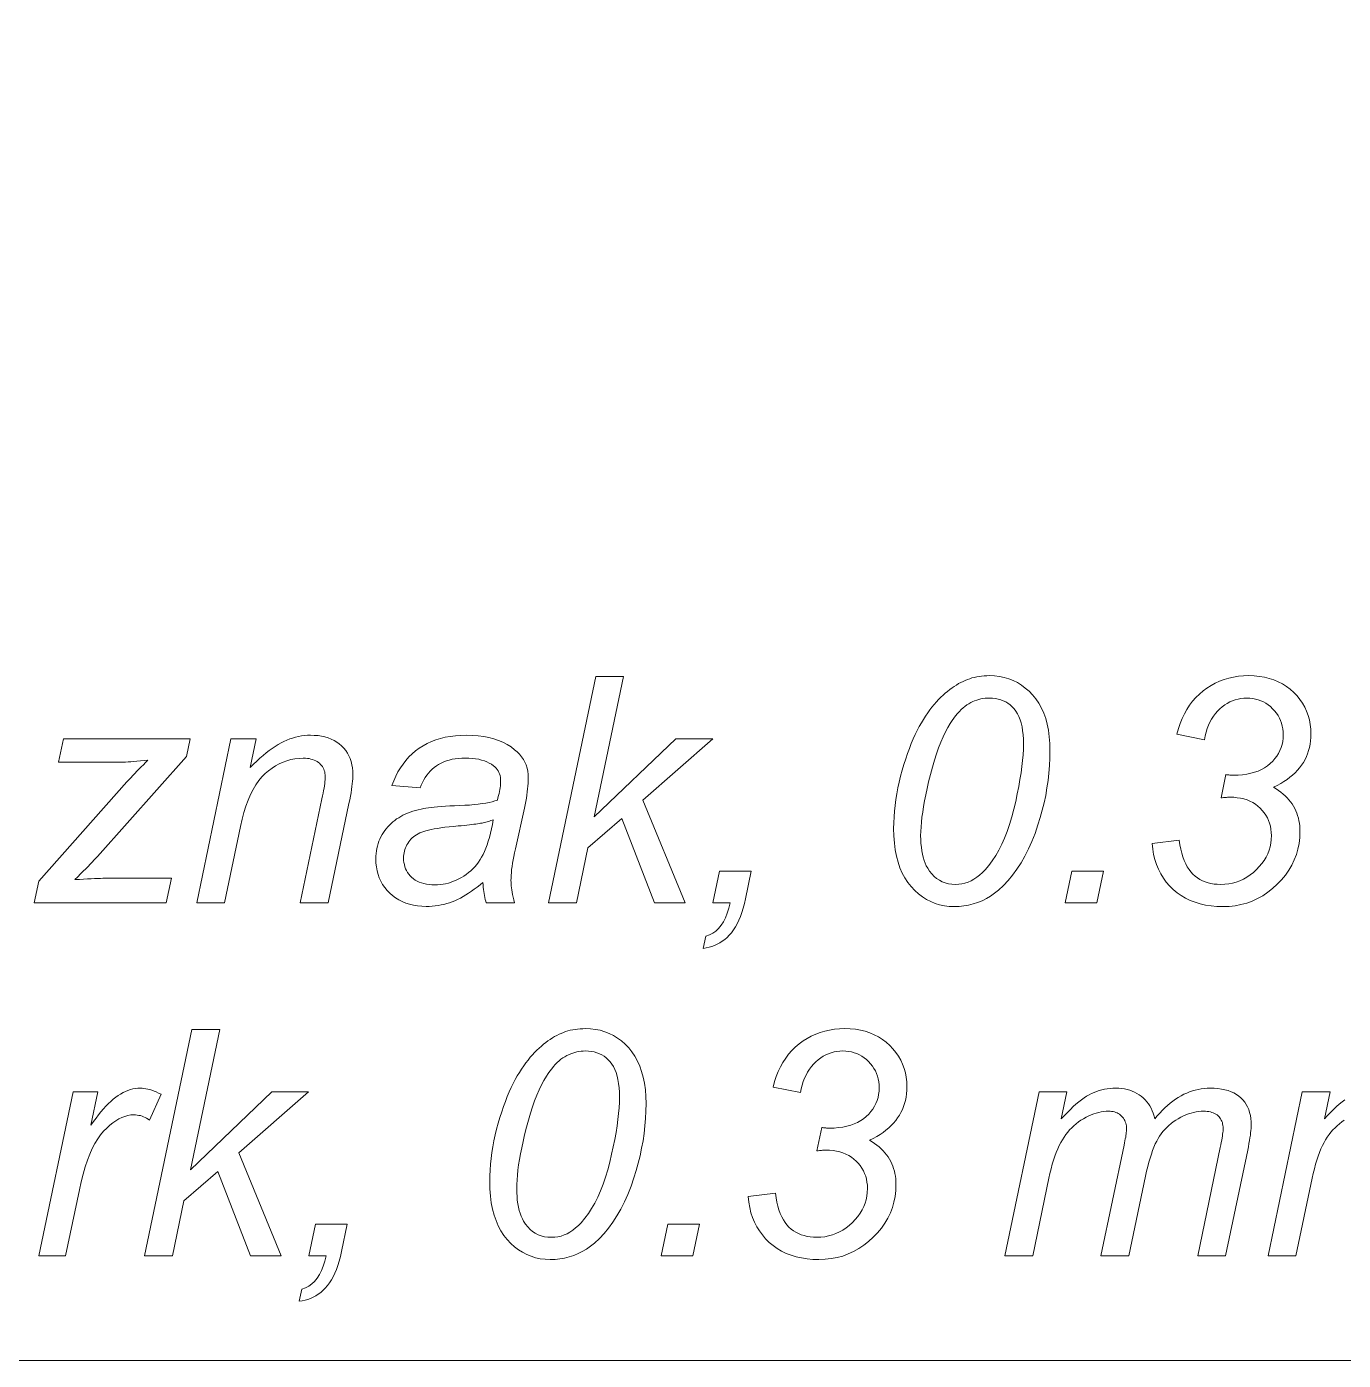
# Model space of a CAD drawing. Extents: x 0 to 420, y 0 to 594.
# Drawn here: x 55.91 to 73.37, y 222.2 to 239.89 of the extents above; entities that cross this region are included whole.
import ezdxf

# ---------------------------------------------------------------- set-up
doc = ezdxf.new("R2010")
doc.units = 0

msp = doc.modelspace()

# ---------------------------------------------------------------- linework, layer by layer
at = {"lineweight": 13}
for points in [[(116.08, 270.513), (102.024, 222.199), (37.999, 222.199)], [(73.383, 225.384), (73.35, 225.361), (73.319, 225.337), (73.289, 225.312), (73.26, 225.285), (73.232, 225.256), (73.206, 225.226), (73.181, 225.194), (73.157, 225.16), (73.135, 225.125), (73.114, 225.088), (73.093, 225.047), (73.074, 225.004), (73.055, 224.958), (73.036, 224.908), (73.019, 224.855), (73.002, 224.8), (72.987, 224.741), (72.971, 224.679), (72.957, 224.615), (72.742, 223.587), (72.372, 223.587), (72.826, 225.761), (73.197, 225.761), (73.121, 225.402), (73.162, 225.447), (73.202, 225.489), (73.241, 225.528), (73.279, 225.565), (73.317, 225.598), (73.353, 225.628), (73.389, 225.656)]]:
    msp.add_lwpolyline(points, dxfattribs=at)
for points in [[(62.83, 228.269), (63.458, 231.269), (63.826, 231.269), (63.437, 229.409), (64.518, 230.443), (65.007, 230.443), (64.08, 229.632), (64.641, 228.269), (64.235, 228.269), (63.802, 229.385), (63.351, 228.996), (63.2, 228.269)], [(67.407, 229.254), (67.408, 229.33), (67.412, 229.407), (67.418, 229.483), (67.425, 229.56), (67.436, 229.637), (67.448, 229.715), (67.463, 229.793), (67.48, 229.871), (67.499, 229.949), (67.521, 230.027), (67.544, 230.104), (67.567, 230.178), (67.591, 230.249), (67.616, 230.316), (67.641, 230.381), (67.666, 230.442), (67.692, 230.5), (67.719, 230.555), (67.746, 230.607), (67.774, 230.656), (67.802, 230.702), (67.83, 230.746), (67.858, 230.788), (67.887, 230.827), (67.915, 230.865), (67.944, 230.901), (67.973, 230.935), (68.003, 230.967), (68.032, 230.996), (68.062, 231.024), (68.092, 231.05), (68.122, 231.074), (68.151, 231.097), (68.181, 231.119), (68.21, 231.139), (68.24, 231.158), (68.269, 231.176), (68.298, 231.192), (68.327, 231.206), (68.356, 231.219), (68.385, 231.231), (68.415, 231.242), (68.445, 231.251), (68.476, 231.259), (68.508, 231.266), (68.54, 231.272), (68.573, 231.276), (68.607, 231.279), (68.641, 231.281), (68.676, 231.282), (68.744, 231.279), (68.809, 231.272), (68.872, 231.259), (68.933, 231.241), (68.991, 231.218), (69.048, 231.19), (69.102, 231.156), (69.153, 231.118), (69.203, 231.075), (69.25, 231.026), (69.294, 230.973), (69.333, 230.915), (69.368, 230.852), (69.397, 230.785), (69.423, 230.713), (69.443, 230.637), (69.46, 230.557), (69.471, 230.471), (69.478, 230.382), (69.48, 230.287), (69.479, 230.188), (69.474, 230.089), (69.466, 229.99), (69.455, 229.891), (69.44, 229.792), (69.423, 229.694), (69.402, 229.596), (69.378, 229.498), (69.351, 229.4), (69.321, 229.303), (69.282, 229.19), (69.239, 229.084), (69.194, 228.983), (69.147, 228.887), (69.096, 228.798), (69.042, 228.714), (68.985, 228.636), (68.925, 228.564), (68.862, 228.498), (68.797, 228.437), (68.745, 228.396), (68.691, 228.358), (68.636, 228.326), (68.579, 228.297), (68.521, 228.273), (68.462, 228.253), (68.401, 228.238), (68.338, 228.227), (68.275, 228.221), (68.21, 228.218), (68.143, 228.221), (68.079, 228.229), (68.016, 228.242), (67.956, 228.261), (67.898, 228.285), (67.842, 228.314), (67.788, 228.348), (67.737, 228.388), (67.687, 228.433), (67.64, 228.483), (67.595, 228.539), (67.556, 228.599), (67.521, 228.664), (67.491, 228.734), (67.465, 228.808), (67.444, 228.888), (67.428, 228.972), (67.417, 229.061), (67.41, 229.155)], [(70.835, 229.055), (71.195, 229.1), (71.204, 229.039), (71.216, 228.981), (71.229, 228.927), (71.244, 228.877), (71.261, 228.83), (71.28, 228.787), (71.301, 228.747), (71.324, 228.711), (71.349, 228.678), (71.376, 228.649), (71.405, 228.623), (71.436, 228.6), (71.468, 228.58), (71.502, 228.562), (71.538, 228.547), (71.576, 228.535), (71.615, 228.525), (71.656, 228.518), (71.699, 228.514), (71.744, 228.513), (71.798, 228.515), (71.85, 228.521), (71.901, 228.531), (71.951, 228.544), (71.999, 228.562), (72.046, 228.584), (72.091, 228.609), (72.135, 228.639), (72.177, 228.672), (72.217, 228.709), (72.255, 228.749), (72.289, 228.79), (72.319, 228.832), (72.345, 228.876), (72.367, 228.92), (72.385, 228.966), (72.399, 229.013), (72.409, 229.06), (72.415, 229.109), (72.417, 229.16), (72.415, 229.203), (72.411, 229.245), (72.403, 229.285), (72.393, 229.324), (72.38, 229.361), (72.363, 229.397), (72.344, 229.431), (72.321, 229.464), (72.296, 229.495), (72.267, 229.525), (72.237, 229.552), (72.204, 229.577), (72.169, 229.599), (72.132, 229.617), (72.093, 229.633), (72.051, 229.646), (72.008, 229.656), (71.963, 229.663), (71.916, 229.668), (71.866, 229.669), (71.86, 229.669), (71.852, 229.669), (71.844, 229.668), (71.834, 229.668), (71.822, 229.667), (71.81, 229.666), (71.796, 229.665), (71.781, 229.664), (71.765, 229.663), (71.748, 229.661), (71.811, 229.97), (71.822, 229.968), (71.832, 229.967), (71.843, 229.966), (71.853, 229.965), (71.863, 229.964), (71.874, 229.963), (71.884, 229.963), (71.894, 229.962), (71.904, 229.962), (71.913, 229.962), (71.975, 229.963), (72.034, 229.968), (72.091, 229.976), (72.144, 229.987), (72.194, 230), (72.241, 230.017), (72.286, 230.038), (72.327, 230.061), (72.366, 230.087), (72.402, 230.116), (72.434, 230.148), (72.463, 230.181), (72.489, 230.215), (72.511, 230.251), (72.53, 230.288), (72.545, 230.327), (72.557, 230.367), (72.566, 230.409), (72.571, 230.452), (72.572, 230.496), (72.571, 230.537), (72.567, 230.576), (72.56, 230.614), (72.55, 230.651), (72.537, 230.686), (72.522, 230.72), (72.504, 230.753), (72.483, 230.785), (72.459, 230.815), (72.432, 230.844), (72.404, 230.871), (72.374, 230.895), (72.342, 230.916), (72.31, 230.934), (72.276, 230.95), (72.242, 230.962), (72.205, 230.972), (72.168, 230.979), (72.129, 230.984), (72.089, 230.985), (72.05, 230.984), (72.012, 230.979), (71.974, 230.972), (71.937, 230.962), (71.901, 230.949), (71.866, 230.933), (71.831, 230.914), (71.797, 230.893), (71.764, 230.868), (71.732, 230.841), (71.702, 230.811), (71.673, 230.778), (71.647, 230.743), (71.624, 230.706), (71.602, 230.667), (71.583, 230.625), (71.566, 230.58), (71.551, 230.533), (71.539, 230.484), (71.529, 230.432), (71.164, 230.506), (71.184, 230.579), (71.207, 230.648), (71.233, 230.713), (71.263, 230.776), (71.296, 230.835), (71.332, 230.89), (71.372, 230.943), (71.415, 230.991), (71.461, 231.037), (71.51, 231.079), (71.562, 231.118), (71.616, 231.152), (71.672, 231.182), (71.73, 231.209), (71.79, 231.231), (71.851, 231.249), (71.915, 231.264), (71.98, 231.274), (72.047, 231.28), (72.116, 231.282), (72.188, 231.28), (72.258, 231.273), (72.324, 231.262), (72.388, 231.246), (72.449, 231.226), (72.508, 231.201), (72.563, 231.172), (72.616, 231.139), (72.666, 231.101), (72.713, 231.059), (72.756, 231.013), (72.795, 230.965), (72.829, 230.916), (72.859, 230.864), (72.884, 230.81), (72.904, 230.754), (72.92, 230.696), (72.932, 230.636), (72.938, 230.574), (72.941, 230.51), (72.94, 230.463), (72.936, 230.418), (72.93, 230.373), (72.921, 230.33), (72.91, 230.288), (72.896, 230.247), (72.88, 230.208), (72.862, 230.169), (72.84, 230.132), (72.817, 230.096), (72.791, 230.061), (72.762, 230.027), (72.732, 229.995), (72.698, 229.964), (72.662, 229.934), (72.624, 229.905), (72.583, 229.878), (72.54, 229.851), (72.494, 229.826), (72.446, 229.802), (72.48, 229.781), (72.512, 229.759), (72.543, 229.736), (72.572, 229.712), (72.599, 229.687), (72.625, 229.661), (72.648, 229.635), (72.67, 229.608), (72.69, 229.58), (72.708, 229.551), (72.725, 229.521), (72.74, 229.49), (72.753, 229.458), (72.764, 229.426), (72.774, 229.392), (72.782, 229.358), (72.788, 229.323), (72.792, 229.287), (72.795, 229.25), (72.795, 229.213), (72.792, 229.133), (72.783, 229.056), (72.768, 228.981), (72.747, 228.908), (72.72, 228.837), (72.687, 228.768), (72.648, 228.701), (72.602, 228.637), (72.551, 228.574), (72.494, 228.514), (72.432, 228.458), (72.368, 228.408), (72.302, 228.363), (72.233, 228.325), (72.162, 228.292), (72.089, 228.266), (72.013, 228.245), (71.935, 228.23), (71.855, 228.221), (71.772, 228.218), (71.692, 228.221), (71.616, 228.227), (71.542, 228.239), (71.472, 228.255), (71.404, 228.275), (71.34, 228.3), (71.279, 228.33), (71.221, 228.364), (71.166, 228.403), (71.114, 228.446), (71.066, 228.494), (71.023, 228.544), (70.984, 228.597), (70.949, 228.653), (70.919, 228.713), (70.893, 228.775), (70.872, 228.841), (70.855, 228.909), (70.843, 228.981)], [(67.765, 229.16), (67.766, 229.106), (67.769, 229.054), (67.774, 229.005), (67.78, 228.958), (67.788, 228.914), (67.799, 228.872), (67.811, 228.832), (67.824, 228.795), (67.84, 228.76), (67.858, 228.728), (67.884, 228.687), (67.912, 228.651), (67.943, 228.618), (67.977, 228.59), (68.013, 228.567), (68.051, 228.547), (68.091, 228.532), (68.135, 228.522), (68.18, 228.515), (68.228, 228.513), (68.271, 228.515), (68.312, 228.521), (68.353, 228.53), (68.394, 228.544), (68.433, 228.562), (68.472, 228.583), (68.51, 228.608), (68.547, 228.637), (68.583, 228.67), (68.619, 228.707), (68.668, 228.765), (68.715, 228.827), (68.76, 228.895), (68.802, 228.968), (68.841, 229.045), (68.878, 229.128), (68.912, 229.216), (68.944, 229.309), (68.974, 229.407), (69, 229.511), (69.025, 229.614), (69.046, 229.714), (69.066, 229.811), (69.082, 229.903), (69.096, 229.991), (69.108, 230.076), (69.117, 230.156), (69.123, 230.233), (69.127, 230.306), (69.128, 230.375), (69.127, 230.438), (69.123, 230.497), (69.117, 230.553), (69.109, 230.605), (69.097, 230.654), (69.084, 230.698), (69.068, 230.74), (69.049, 230.777), (69.028, 230.811), (69.005, 230.842), (68.979, 230.869), (68.952, 230.893), (68.923, 230.915), (68.893, 230.933), (68.861, 230.949), (68.828, 230.962), (68.793, 230.972), (68.756, 230.979), (68.718, 230.984), (68.678, 230.985), (68.649, 230.984), (68.62, 230.982), (68.591, 230.978), (68.563, 230.973), (68.536, 230.966), (68.508, 230.958), (68.481, 230.948), (68.455, 230.937), (68.429, 230.924), (68.403, 230.909), (68.377, 230.893), (68.352, 230.875), (68.327, 230.854), (68.302, 230.831), (68.278, 230.806), (68.253, 230.779), (68.229, 230.75), (68.205, 230.719), (68.182, 230.685), (68.158, 230.649), (68.126, 230.595), (68.094, 230.535), (68.063, 230.47), (68.033, 230.4), (68.003, 230.325), (67.975, 230.245), (67.947, 230.159), (67.921, 230.069), (67.895, 229.973), (67.87, 229.872), (67.85, 229.785), (67.832, 229.702), (67.817, 229.622), (67.803, 229.546), (67.792, 229.473), (67.782, 229.403), (67.775, 229.337), (67.77, 229.275), (67.766, 229.215)], [(56.011, 228.269), (56.07, 228.556), (57.239, 229.872), (57.264, 229.9), (57.29, 229.928), (57.316, 229.956), (57.343, 229.985), (57.371, 230.014), (57.399, 230.042), (57.428, 230.072), (57.457, 230.101), (57.487, 230.131), (57.517, 230.16), (57.466, 230.155), (57.418, 230.151), (57.372, 230.147), (57.33, 230.143), (57.291, 230.14), (57.254, 230.138), (57.221, 230.136), (57.19, 230.135), (57.163, 230.134), (57.139, 230.134), (56.33, 230.134), (56.396, 230.443), (58.076, 230.443), (58.027, 230.209), (56.848, 228.885), (56.827, 228.862), (56.804, 228.837), (56.779, 228.81), (56.752, 228.782), (56.723, 228.752), (56.692, 228.72), (56.659, 228.687), (56.625, 228.652), (56.588, 228.615), (56.549, 228.576), (56.609, 228.58), (56.665, 228.583), (56.717, 228.586), (56.765, 228.588), (56.81, 228.59), (56.85, 228.592), (56.887, 228.593), (56.919, 228.594), (56.948, 228.595), (56.973, 228.595), (57.828, 228.595), (57.761, 228.269)], [(58.164, 228.269), (58.618, 230.443), (58.954, 230.443), (58.874, 230.064), (58.917, 230.108), (58.96, 230.149), (59.003, 230.187), (59.044, 230.223), (59.086, 230.257), (59.126, 230.288), (59.166, 230.317), (59.206, 230.344), (59.245, 230.368), (59.283, 230.39), (59.321, 230.409), (59.36, 230.426), (59.398, 230.442), (59.437, 230.455), (59.476, 230.466), (59.515, 230.475), (59.554, 230.483), (59.593, 230.488), (59.632, 230.491), (59.672, 230.492), (59.724, 230.49), (59.773, 230.486), (59.82, 230.479), (59.865, 230.469), (59.908, 230.456), (59.948, 230.44), (59.986, 230.422), (60.022, 230.4), (60.055, 230.376), (60.086, 230.349), (60.115, 230.319), (60.141, 230.287), (60.163, 230.254), (60.183, 230.219), (60.199, 230.181), (60.213, 230.142), (60.223, 230.101), (60.231, 230.058), (60.235, 230.013), (60.237, 229.966), (60.236, 229.94), (60.235, 229.912), (60.232, 229.881), (60.228, 229.847), (60.223, 229.81), (60.218, 229.771), (60.211, 229.729), (60.203, 229.684), (60.194, 229.636), (60.184, 229.585), (59.907, 228.269), (59.537, 228.269), (59.825, 229.647), (59.834, 229.686), (59.841, 229.723), (59.847, 229.758), (59.853, 229.79), (59.858, 229.821), (59.862, 229.85), (59.865, 229.876), (59.867, 229.901), (59.868, 229.923), (59.868, 229.943), (59.868, 229.965), (59.865, 229.985), (59.862, 230.005), (59.856, 230.024), (59.85, 230.042), (59.842, 230.059), (59.832, 230.075), (59.821, 230.091), (59.808, 230.105), (59.794, 230.119), (59.778, 230.132), (59.761, 230.144), (59.743, 230.154), (59.723, 230.163), (59.702, 230.17), (59.68, 230.176), (59.657, 230.181), (59.632, 230.184), (59.605, 230.186), (59.578, 230.187), (59.522, 230.185), (59.467, 230.179), (59.413, 230.169), (59.36, 230.154), (59.309, 230.136), (59.259, 230.113), (59.21, 230.087), (59.163, 230.056), (59.116, 230.021), (59.071, 229.982), (59.028, 229.938), (58.987, 229.889), (58.949, 229.833), (58.913, 229.772), (58.879, 229.704), (58.847, 229.631), (58.818, 229.552), (58.791, 229.468), (58.767, 229.377), (58.745, 229.28), (58.534, 228.269)], [(61.96, 228.54), (61.922, 228.507), (61.883, 228.477), (61.846, 228.448), (61.808, 228.421), (61.771, 228.396), (61.734, 228.373), (61.698, 228.351), (61.661, 228.331), (61.625, 228.313), (61.589, 228.297), (61.554, 228.283), (61.517, 228.269), (61.48, 228.258), (61.443, 228.248), (61.405, 228.24), (61.367, 228.233), (61.328, 228.227), (61.289, 228.223), (61.249, 228.221), (61.209, 228.22), (61.15, 228.222), (61.093, 228.227), (61.039, 228.236), (60.987, 228.249), (60.937, 228.265), (60.89, 228.284), (60.845, 228.307), (60.802, 228.334), (60.762, 228.364), (60.724, 228.397), (60.689, 228.434), (60.658, 228.472), (60.63, 228.513), (60.606, 228.555), (60.586, 228.599), (60.569, 228.646), (60.556, 228.694), (60.547, 228.744), (60.542, 228.796), (60.54, 228.851), (60.54, 228.887), (60.543, 228.922), (60.547, 228.956), (60.553, 228.99), (60.56, 229.022), (60.569, 229.054), (60.58, 229.085), (60.593, 229.115), (60.607, 229.145), (60.623, 229.173), (60.64, 229.2), (60.658, 229.227), (60.677, 229.252), (60.698, 229.276), (60.719, 229.299), (60.742, 229.321), (60.765, 229.342), (60.79, 229.362), (60.816, 229.381), (60.843, 229.398), (60.871, 229.415), (60.9, 229.43), (60.93, 229.445), (60.962, 229.458), (60.995, 229.471), (61.029, 229.483), (61.065, 229.493), (61.101, 229.503), (61.139, 229.512), (61.178, 229.52), (61.205, 229.525), (61.237, 229.529), (61.273, 229.534), (61.314, 229.538), (61.359, 229.542), (61.409, 229.546), (61.463, 229.549), (61.521, 229.553), (61.584, 229.556), (61.652, 229.559), (61.72, 229.562), (61.784, 229.566), (61.843, 229.571), (61.899, 229.577), (61.951, 229.584), (61.999, 229.592), (62.044, 229.601), (62.084, 229.61), (62.12, 229.621), (62.152, 229.632), (62.16, 229.662), (62.168, 229.691), (62.174, 229.719), (62.18, 229.745), (62.184, 229.771), (62.188, 229.796), (62.191, 229.819), (62.193, 229.842), (62.195, 229.863), (62.195, 229.884), (62.194, 229.909), (62.191, 229.933), (62.187, 229.956), (62.18, 229.978), (62.172, 229.999), (62.161, 230.019), (62.149, 230.037), (62.135, 230.055), (62.119, 230.071), (62.101, 230.087), (62.074, 230.106), (62.045, 230.123), (62.013, 230.139), (61.979, 230.152), (61.942, 230.163), (61.904, 230.173), (61.862, 230.18), (61.819, 230.185), (61.773, 230.188), (61.725, 230.189), (61.679, 230.188), (61.635, 230.185), (61.592, 230.18), (61.551, 230.172), (61.512, 230.163), (61.475, 230.152), (61.44, 230.138), (61.406, 230.123), (61.373, 230.105), (61.343, 230.086), (61.314, 230.064), (61.287, 230.041), (61.261, 230.016), (61.237, 229.989), (61.215, 229.961), (61.194, 229.93), (61.175, 229.898), (61.157, 229.865), (61.141, 229.829), (61.127, 229.792), (60.752, 229.825), (60.777, 229.888), (60.804, 229.948), (60.833, 230.005), (60.866, 230.059), (60.901, 230.11), (60.938, 230.158), (60.979, 230.203), (61.022, 230.245), (61.067, 230.284), (61.116, 230.32), (61.167, 230.353), (61.22, 230.382), (61.277, 230.408), (61.335, 230.43), (61.397, 230.449), (61.461, 230.464), (61.527, 230.476), (61.597, 230.485), (61.669, 230.49), (61.743, 230.492), (61.822, 230.49), (61.897, 230.484), (61.97, 230.475), (62.039, 230.461), (62.104, 230.444), (62.166, 230.423), (62.225, 230.398), (62.281, 230.369), (62.333, 230.336), (62.381, 230.299), (62.416, 230.27), (62.446, 230.239), (62.473, 230.206), (62.497, 230.171), (62.516, 230.135), (62.533, 230.097), (62.545, 230.057), (62.554, 230.015), (62.56, 229.972), (62.561, 229.927), (62.561, 229.892), (62.559, 229.855), (62.557, 229.818), (62.553, 229.779), (62.549, 229.739), (62.543, 229.698), (62.536, 229.656), (62.529, 229.613), (62.52, 229.569), (62.51, 229.524), (62.39, 228.984), (62.379, 228.933), (62.369, 228.884), (62.36, 228.838), (62.353, 228.793), (62.347, 228.75), (62.341, 228.709), (62.337, 228.67), (62.335, 228.633), (62.333, 228.597), (62.332, 228.564), (62.333, 228.543), (62.334, 228.52), (62.336, 228.495), (62.339, 228.468), (62.344, 228.439), (62.348, 228.409), (62.354, 228.377), (62.361, 228.343), (62.369, 228.307), (62.377, 228.269), (62.003, 228.269), (61.997, 228.291), (61.991, 228.314), (61.986, 228.338), (61.981, 228.364), (61.977, 228.39), (61.973, 228.418), (61.969, 228.447), (61.965, 228.476), (61.962, 228.507)], [(62.097, 229.37), (62.081, 229.364), (62.065, 229.359), (62.049, 229.353), (62.033, 229.348), (62.016, 229.343), (62, 229.339), (61.983, 229.334), (61.965, 229.33), (61.948, 229.327), (61.93, 229.323), (61.911, 229.32), (61.89, 229.317), (61.866, 229.313), (61.84, 229.31), (61.811, 229.306), (61.78, 229.303), (61.747, 229.299), (61.711, 229.296), (61.673, 229.292), (61.632, 229.289), (61.57, 229.283), (61.511, 229.276), (61.456, 229.27), (61.404, 229.263), (61.357, 229.256), (61.313, 229.249), (61.273, 229.241), (61.237, 229.233), (61.205, 229.225), (61.176, 229.216), (61.15, 229.207), (61.125, 229.196), (61.102, 229.185), (61.08, 229.172), (61.059, 229.159), (61.04, 229.144), (61.022, 229.129), (61.005, 229.112), (60.99, 229.094), (60.976, 229.076), (60.963, 229.056), (60.951, 229.036), (60.941, 229.016), (60.932, 228.996), (60.925, 228.974), (60.919, 228.953), (60.914, 228.931), (60.911, 228.909), (60.909, 228.886), (60.908, 228.863), (60.909, 228.832), (60.912, 228.803), (60.918, 228.775), (60.925, 228.747), (60.935, 228.721), (60.947, 228.696), (60.961, 228.672), (60.977, 228.649), (60.995, 228.628), (61.015, 228.607), (61.038, 228.588), (61.062, 228.571), (61.088, 228.556), (61.116, 228.543), (61.146, 228.532), (61.177, 228.523), (61.21, 228.516), (61.246, 228.511), (61.283, 228.508), (61.321, 228.507), (61.358, 228.508), (61.394, 228.511), (61.431, 228.516), (61.466, 228.522), (61.502, 228.531), (61.537, 228.542), (61.572, 228.554), (61.607, 228.569), (61.641, 228.586), (61.675, 228.604), (61.709, 228.624), (61.74, 228.646), (61.771, 228.669), (61.8, 228.694), (61.827, 228.72), (61.853, 228.748), (61.878, 228.778), (61.901, 228.809), (61.923, 228.841), (61.943, 228.875), (61.963, 228.911), (61.981, 228.951), (61.999, 228.993), (62.015, 229.038), (62.031, 229.086), (62.046, 229.137), (62.06, 229.191), (62.073, 229.248), (62.085, 229.308)], [(65.009, 228.269), (65.097, 228.689), (65.519, 228.689), (65.443, 228.323), (65.428, 228.259), (65.412, 228.198), (65.394, 228.141), (65.375, 228.087), (65.354, 228.037), (65.332, 227.991), (65.308, 227.948), (65.282, 227.908), (65.255, 227.872), (65.227, 227.84), (65.197, 227.81), (65.166, 227.784), (65.134, 227.759), (65.102, 227.738), (65.068, 227.719), (65.033, 227.703), (64.996, 227.689), (64.959, 227.678), (64.921, 227.67), (64.882, 227.664), (64.917, 227.825), (64.964, 227.842), (65.008, 227.865), (65.048, 227.894), (65.085, 227.929), (65.119, 227.97), (65.149, 228.018), (65.177, 228.071), (65.2, 228.131), (65.221, 228.197), (65.238, 228.269)], [(69.683, 228.269), (69.771, 228.689), (70.19, 228.689), (70.1, 228.269)], [(57.472, 223.587), (58.1, 226.587), (58.469, 226.587), (58.08, 224.727), (59.16, 225.761), (59.649, 225.761), (58.722, 224.95), (59.283, 223.587), (58.878, 223.587), (58.444, 224.703), (57.994, 224.314), (57.843, 223.587)], [(62.05, 224.572), (62.051, 224.648), (62.054, 224.724), (62.06, 224.801), (62.068, 224.878), (62.078, 224.955), (62.091, 225.033), (62.106, 225.111), (62.123, 225.189), (62.142, 225.267), (62.163, 225.345), (62.186, 225.422), (62.21, 225.496), (62.234, 225.567), (62.258, 225.634), (62.283, 225.699), (62.309, 225.76), (62.335, 225.818), (62.362, 225.873), (62.389, 225.925), (62.416, 225.973), (62.444, 226.019), (62.472, 226.063), (62.501, 226.105), (62.529, 226.145), (62.558, 226.183), (62.587, 226.219), (62.616, 226.253), (62.645, 226.284), (62.675, 226.314), (62.705, 226.342), (62.735, 226.368), (62.764, 226.392), (62.794, 226.415), (62.823, 226.437), (62.853, 226.457), (62.882, 226.476), (62.911, 226.493), (62.94, 226.509), (62.969, 226.524), (62.998, 226.537), (63.028, 226.549), (63.057, 226.56), (63.088, 226.569), (63.119, 226.577), (63.151, 226.584), (63.183, 226.59), (63.216, 226.594), (63.25, 226.597), (63.284, 226.599), (63.319, 226.6), (63.386, 226.597), (63.452, 226.589), (63.515, 226.577), (63.576, 226.559), (63.634, 226.536), (63.69, 226.508), (63.744, 226.474), (63.796, 226.436), (63.845, 226.392), (63.893, 226.344), (63.936, 226.29), (63.976, 226.232), (64.01, 226.17), (64.04, 226.103), (64.065, 226.031), (64.086, 225.955), (64.102, 225.874), (64.114, 225.789), (64.121, 225.699), (64.123, 225.605), (64.121, 225.506), (64.116, 225.407), (64.109, 225.308), (64.097, 225.209), (64.083, 225.11), (64.065, 225.012), (64.045, 224.914), (64.021, 224.816), (63.994, 224.718), (63.963, 224.621), (63.924, 224.508), (63.882, 224.401), (63.837, 224.3), (63.789, 224.205), (63.738, 224.116), (63.684, 224.032), (63.627, 223.954), (63.568, 223.882), (63.505, 223.816), (63.439, 223.755), (63.387, 223.714), (63.333, 223.676), (63.278, 223.643), (63.222, 223.615), (63.164, 223.591), (63.104, 223.571), (63.043, 223.556), (62.981, 223.545), (62.917, 223.538), (62.852, 223.536), (62.786, 223.539), (62.721, 223.547), (62.659, 223.56), (62.599, 223.579), (62.541, 223.602), (62.485, 223.632), (62.431, 223.666), (62.379, 223.706), (62.33, 223.751), (62.282, 223.801), (62.238, 223.857), (62.199, 223.917), (62.164, 223.982), (62.134, 224.052), (62.108, 224.126), (62.087, 224.206), (62.071, 224.29), (62.059, 224.379), (62.052, 224.473)], [(65.478, 224.373), (65.838, 224.418), (65.847, 224.357), (65.858, 224.299), (65.871, 224.245), (65.886, 224.195), (65.903, 224.148), (65.923, 224.104), (65.944, 224.065), (65.967, 224.029), (65.992, 223.996), (66.019, 223.967), (66.048, 223.941), (66.078, 223.918), (66.111, 223.898), (66.145, 223.88), (66.181, 223.865), (66.218, 223.853), (66.258, 223.843), (66.299, 223.836), (66.342, 223.832), (66.386, 223.831), (66.44, 223.833), (66.493, 223.839), (66.544, 223.849), (66.594, 223.862), (66.642, 223.88), (66.688, 223.902), (66.733, 223.927), (66.777, 223.957), (66.819, 223.99), (66.86, 224.027), (66.898, 224.067), (66.932, 224.108), (66.962, 224.15), (66.988, 224.194), (67.01, 224.238), (67.028, 224.284), (67.041, 224.33), (67.051, 224.378), (67.057, 224.427), (67.059, 224.478), (67.058, 224.521), (67.053, 224.563), (67.046, 224.603), (67.036, 224.642), (67.022, 224.679), (67.006, 224.715), (66.986, 224.749), (66.964, 224.782), (66.938, 224.813), (66.91, 224.843), (66.879, 224.87), (66.846, 224.895), (66.811, 224.916), (66.774, 224.935), (66.735, 224.951), (66.694, 224.964), (66.651, 224.974), (66.606, 224.981), (66.558, 224.986), (66.509, 224.987), (66.503, 224.987), (66.495, 224.987), (66.486, 224.986), (66.476, 224.986), (66.465, 224.985), (66.452, 224.984), (66.439, 224.983), (66.424, 224.982), (66.408, 224.98), (66.39, 224.979), (66.454, 225.288), (66.464, 225.286), (66.475, 225.285), (66.485, 225.284), (66.496, 225.283), (66.506, 225.282), (66.516, 225.281), (66.526, 225.28), (66.536, 225.28), (66.546, 225.28), (66.556, 225.28), (66.618, 225.281), (66.677, 225.286), (66.733, 225.294), (66.786, 225.304), (66.837, 225.318), (66.884, 225.335), (66.928, 225.355), (66.97, 225.379), (67.008, 225.405), (67.044, 225.434), (67.077, 225.466), (67.106, 225.499), (67.131, 225.533), (67.153, 225.569), (67.172, 225.606), (67.188, 225.645), (67.2, 225.685), (67.208, 225.727), (67.213, 225.77), (67.215, 225.814), (67.214, 225.854), (67.209, 225.894), (67.202, 225.932), (67.193, 225.969), (67.18, 226.004), (67.165, 226.038), (67.146, 226.071), (67.125, 226.103), (67.101, 226.133), (67.075, 226.162), (67.046, 226.189), (67.016, 226.213), (66.985, 226.234), (66.953, 226.252), (66.919, 226.268), (66.884, 226.28), (66.848, 226.29), (66.811, 226.297), (66.772, 226.301), (66.732, 226.303), (66.693, 226.301), (66.654, 226.297), (66.617, 226.29), (66.58, 226.28), (66.543, 226.267), (66.508, 226.251), (66.474, 226.232), (66.44, 226.211), (66.407, 226.186), (66.375, 226.159), (66.344, 226.129), (66.316, 226.096), (66.29, 226.061), (66.266, 226.024), (66.245, 225.984), (66.226, 225.942), (66.209, 225.898), (66.194, 225.851), (66.181, 225.802), (66.171, 225.75), (65.807, 225.824), (65.827, 225.896), (65.85, 225.965), (65.876, 226.031), (65.906, 226.094), (65.939, 226.152), (65.975, 226.208), (66.014, 226.26), (66.057, 226.309), (66.103, 226.355), (66.153, 226.397), (66.205, 226.436), (66.259, 226.47), (66.315, 226.5), (66.373, 226.527), (66.432, 226.549), (66.494, 226.567), (66.557, 226.581), (66.622, 226.592), (66.69, 226.598), (66.759, 226.6), (66.831, 226.597), (66.9, 226.591), (66.967, 226.58), (67.031, 226.564), (67.092, 226.544), (67.15, 226.519), (67.206, 226.49), (67.258, 226.457), (67.308, 226.419), (67.355, 226.377), (67.398, 226.331), (67.437, 226.283), (67.472, 226.234), (67.501, 226.182), (67.526, 226.128), (67.547, 226.072), (67.563, 226.014), (67.574, 225.954), (67.581, 225.892), (67.583, 225.828), (67.582, 225.781), (67.578, 225.736), (67.572, 225.691), (67.564, 225.648), (67.552, 225.606), (67.539, 225.565), (67.523, 225.525), (67.504, 225.487), (67.483, 225.45), (67.46, 225.414), (67.434, 225.379), (67.405, 225.345), (67.374, 225.313), (67.341, 225.282), (67.305, 225.252), (67.266, 225.223), (67.226, 225.195), (67.182, 225.169), (67.136, 225.144), (67.088, 225.12), (67.122, 225.099), (67.155, 225.077), (67.186, 225.054), (67.215, 225.03), (67.242, 225.005), (67.267, 224.979), (67.291, 224.953), (67.313, 224.926), (67.333, 224.897), (67.351, 224.868), (67.368, 224.838), (67.382, 224.808), (67.395, 224.776), (67.407, 224.744), (67.416, 224.71), (67.424, 224.676), (67.43, 224.641), (67.435, 224.605), (67.437, 224.568), (67.438, 224.531), (67.435, 224.451), (67.426, 224.374), (67.411, 224.299), (67.39, 224.225), (67.363, 224.154), (67.329, 224.086), (67.29, 224.019), (67.245, 223.954), (67.194, 223.892), (67.136, 223.832), (67.075, 223.776), (67.011, 223.725), (66.944, 223.681), (66.876, 223.643), (66.805, 223.61), (66.732, 223.583), (66.656, 223.563), (66.578, 223.548), (66.498, 223.539), (66.415, 223.536), (66.335, 223.538), (66.258, 223.545), (66.185, 223.557), (66.114, 223.573), (66.047, 223.593), (65.983, 223.618), (65.921, 223.648), (65.863, 223.682), (65.809, 223.721), (65.757, 223.764), (65.709, 223.812), (65.666, 223.862), (65.626, 223.915), (65.592, 223.971), (65.562, 224.031), (65.536, 224.093), (65.515, 224.158), (65.498, 224.227), (65.486, 224.299)], [(62.408, 224.478), (62.409, 224.423), (62.412, 224.372), (62.416, 224.323), (62.423, 224.276), (62.431, 224.231), (62.441, 224.189), (62.453, 224.15), (62.467, 224.113), (62.483, 224.078), (62.5, 224.046), (62.526, 224.005), (62.555, 223.968), (62.586, 223.936), (62.619, 223.908), (62.655, 223.885), (62.693, 223.865), (62.734, 223.85), (62.777, 223.839), (62.823, 223.833), (62.87, 223.831), (62.913, 223.833), (62.955, 223.839), (62.996, 223.848), (63.036, 223.862), (63.076, 223.879), (63.114, 223.901), (63.152, 223.926), (63.189, 223.955), (63.226, 223.988), (63.261, 224.025), (63.311, 224.083), (63.358, 224.145), (63.402, 224.213), (63.444, 224.285), (63.484, 224.363), (63.521, 224.446), (63.555, 224.534), (63.587, 224.627), (63.616, 224.725), (63.643, 224.828), (63.667, 224.932), (63.689, 225.032), (63.708, 225.128), (63.725, 225.221), (63.739, 225.309), (63.75, 225.394), (63.759, 225.474), (63.766, 225.551), (63.77, 225.624), (63.771, 225.693), (63.77, 225.756), (63.766, 225.815), (63.76, 225.871), (63.751, 225.923), (63.74, 225.971), (63.726, 226.016), (63.71, 226.057), (63.692, 226.095), (63.671, 226.129), (63.647, 226.16), (63.622, 226.187), (63.594, 226.211), (63.566, 226.233), (63.535, 226.251), (63.504, 226.267), (63.47, 226.28), (63.435, 226.29), (63.399, 226.297), (63.36, 226.301), (63.321, 226.303), (63.291, 226.302), (63.263, 226.3), (63.234, 226.296), (63.206, 226.291), (63.178, 226.284), (63.151, 226.276), (63.124, 226.266), (63.097, 226.254), (63.071, 226.242), (63.045, 226.227), (63.02, 226.211), (62.995, 226.193), (62.97, 226.172), (62.945, 226.149), (62.92, 226.124), (62.896, 226.097), (62.872, 226.068), (62.848, 226.037), (62.824, 226.003), (62.801, 225.967), (62.768, 225.913), (62.736, 225.853), (62.705, 225.788), (62.675, 225.718), (62.646, 225.643), (62.617, 225.563), (62.59, 225.477), (62.563, 225.386), (62.537, 225.291), (62.512, 225.19), (62.493, 225.103), (62.475, 225.02), (62.459, 224.94), (62.446, 224.864), (62.434, 224.791), (62.425, 224.721), (62.417, 224.655), (62.412, 224.592), (62.409, 224.533)], [(56.072, 223.587), (56.527, 225.761), (56.854, 225.761), (56.762, 225.317), (56.796, 225.366), (56.829, 225.412), (56.862, 225.456), (56.895, 225.497), (56.928, 225.535), (56.961, 225.571), (56.993, 225.605), (57.026, 225.635), (57.058, 225.664), (57.09, 225.689), (57.123, 225.712), (57.155, 225.732), (57.188, 225.751), (57.22, 225.766), (57.253, 225.78), (57.286, 225.79), (57.319, 225.799), (57.352, 225.805), (57.385, 225.809), (57.419, 225.81), (57.442, 225.809), (57.465, 225.807), (57.49, 225.803), (57.516, 225.797), (57.542, 225.79), (57.57, 225.781), (57.599, 225.771), (57.628, 225.759), (57.659, 225.745), (57.691, 225.73), (57.54, 225.386), (57.52, 225.399), (57.5, 225.411), (57.48, 225.422), (57.46, 225.431), (57.439, 225.438), (57.418, 225.445), (57.396, 225.449), (57.374, 225.453), (57.352, 225.455), (57.329, 225.456), (57.29, 225.454), (57.251, 225.447), (57.211, 225.436), (57.172, 225.421), (57.132, 225.401), (57.092, 225.378), (57.052, 225.349), (57.011, 225.317), (56.971, 225.28), (56.93, 225.239), (56.89, 225.192), (56.852, 225.138), (56.815, 225.077), (56.78, 225.01), (56.747, 224.935), (56.716, 224.854), (56.686, 224.766), (56.659, 224.67), (56.633, 224.568), (56.609, 224.459), (56.424, 223.587)], [(68.881, 223.587), (69.335, 225.761), (69.705, 225.761), (69.63, 225.402), (69.671, 225.447), (69.711, 225.489), (69.75, 225.528), (69.788, 225.565), (69.825, 225.598), (69.862, 225.628), (69.897, 225.656), (69.932, 225.681), (69.966, 225.703), (69.999, 225.722), (70.032, 225.738), (70.065, 225.753), (70.099, 225.767), (70.134, 225.778), (70.169, 225.788), (70.204, 225.796), (70.24, 225.802), (70.277, 225.806), (70.314, 225.809), (70.352, 225.81), (70.392, 225.809), (70.43, 225.805), (70.468, 225.8), (70.504, 225.793), (70.538, 225.783), (70.571, 225.771), (70.603, 225.757), (70.634, 225.741), (70.663, 225.723), (70.691, 225.702), (70.717, 225.68), (70.741, 225.656), (70.764, 225.63), (70.785, 225.603), (70.804, 225.574), (70.821, 225.543), (70.836, 225.51), (70.849, 225.476), (70.86, 225.44), (70.87, 225.402), (70.903, 225.442), (70.937, 225.48), (70.971, 225.516), (71.005, 225.55), (71.04, 225.581), (71.075, 225.611), (71.11, 225.638), (71.146, 225.664), (71.182, 225.687), (71.219, 225.708), (71.256, 225.728), (71.293, 225.745), (71.33, 225.76), (71.368, 225.773), (71.407, 225.784), (71.445, 225.794), (71.485, 225.801), (71.524, 225.806), (71.564, 225.809), (71.604, 225.81), (71.658, 225.808), (71.708, 225.805), (71.756, 225.798), (71.8, 225.789), (71.843, 225.777), (71.882, 225.763), (71.919, 225.747), (71.953, 225.727), (71.984, 225.705), (72.013, 225.681), (72.039, 225.654), (72.062, 225.625), (72.082, 225.594), (72.1, 225.561), (72.115, 225.526), (72.127, 225.489), (72.137, 225.449), (72.143, 225.408), (72.147, 225.364), (72.149, 225.319), (72.148, 225.297), (72.147, 225.273), (72.145, 225.247), (72.141, 225.217), (72.137, 225.186), (72.132, 225.151), (72.126, 225.114), (72.119, 225.074), (72.111, 225.032), (72.102, 224.987), (71.809, 223.587), (71.439, 223.587), (71.737, 225.024), (71.745, 225.058), (71.751, 225.09), (71.757, 225.12), (71.762, 225.149), (71.767, 225.175), (71.77, 225.199), (71.773, 225.221), (71.775, 225.241), (71.776, 225.259), (71.776, 225.276), (71.776, 225.296), (71.774, 225.316), (71.77, 225.335), (71.766, 225.354), (71.759, 225.371), (71.752, 225.387), (71.743, 225.403), (71.733, 225.417), (71.722, 225.431), (71.709, 225.443), (71.695, 225.455), (71.68, 225.466), (71.663, 225.475), (71.646, 225.483), (71.627, 225.489), (71.608, 225.495), (71.587, 225.499), (71.565, 225.502), (71.543, 225.504), (71.519, 225.505), (71.485, 225.504), (71.452, 225.501), (71.419, 225.496), (71.385, 225.489), (71.351, 225.48), (71.317, 225.469), (71.283, 225.456), (71.249, 225.441), (71.215, 225.424), (71.181, 225.405), (71.147, 225.384), (71.115, 225.362), (71.085, 225.339), (71.056, 225.314), (71.028, 225.289), (71.002, 225.262), (70.978, 225.234), (70.955, 225.204), (70.934, 225.173), (70.914, 225.142), (70.895, 225.107), (70.877, 225.07), (70.859, 225.028), (70.841, 224.983), (70.825, 224.935), (70.808, 224.883), (70.792, 224.828), (70.777, 224.769), (70.762, 224.707), (70.747, 224.641), (70.526, 223.587), (70.156, 223.587), (70.463, 225.055), (70.469, 225.084), (70.474, 225.111), (70.479, 225.136), (70.484, 225.16), (70.487, 225.182), (70.49, 225.203), (70.492, 225.222), (70.494, 225.239), (70.495, 225.254), (70.495, 225.267), (70.495, 225.288), (70.493, 225.308), (70.489, 225.328), (70.485, 225.346), (70.479, 225.364), (70.471, 225.38), (70.463, 225.396), (70.453, 225.411), (70.441, 225.426), (70.429, 225.439), (70.415, 225.452), (70.401, 225.463), (70.385, 225.473), (70.369, 225.481), (70.352, 225.488), (70.335, 225.494), (70.316, 225.499), (70.297, 225.502), (70.277, 225.504), (70.256, 225.505), (70.224, 225.504), (70.192, 225.501), (70.16, 225.496), (70.127, 225.489), (70.094, 225.48), (70.061, 225.469), (70.028, 225.456), (69.994, 225.441), (69.96, 225.424), (69.925, 225.405), (69.891, 225.384), (69.859, 225.361), (69.827, 225.337), (69.797, 225.312), (69.769, 225.285), (69.741, 225.256), (69.715, 225.226), (69.69, 225.194), (69.666, 225.16), (69.644, 225.125), (69.623, 225.088), (69.602, 225.047), (69.582, 225.004), (69.563, 224.958), (69.545, 224.908), (69.528, 224.855), (69.511, 224.8), (69.495, 224.741), (69.48, 224.679), (69.466, 224.615), (69.251, 223.587)], [(59.652, 223.587), (59.74, 224.007), (60.161, 224.007), (60.085, 223.641), (60.071, 223.576), (60.054, 223.516), (60.037, 223.459), (60.017, 223.405), (59.997, 223.355), (59.974, 223.309), (59.95, 223.266), (59.925, 223.226), (59.898, 223.19), (59.869, 223.158), (59.84, 223.128), (59.809, 223.101), (59.777, 223.077), (59.744, 223.056), (59.71, 223.037), (59.675, 223.021), (59.639, 223.007), (59.602, 222.996), (59.564, 222.987), (59.525, 222.982), (59.559, 223.143), (59.606, 223.16), (59.65, 223.183), (59.691, 223.212), (59.728, 223.247), (59.762, 223.288), (59.792, 223.336), (59.819, 223.389), (59.843, 223.449), (59.864, 223.515), (59.881, 223.587)], [(64.325, 223.587), (64.413, 224.007), (64.833, 224.007), (64.743, 223.587)]]:
    msp.add_lwpolyline(points, close=True, dxfattribs=at)

doc.saveas('drawing.dxf')
